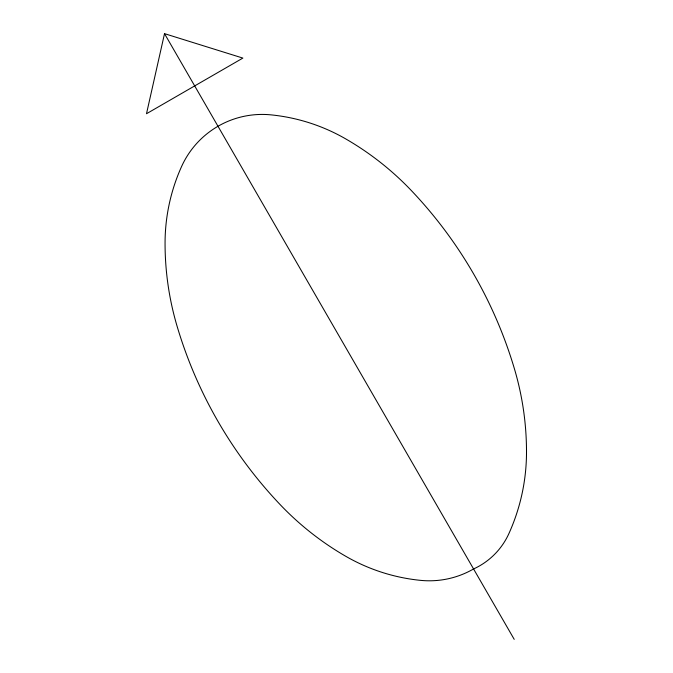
<?xml version="1.0" encoding="UTF-8"?>
<svg xmlns="http://www.w3.org/2000/svg" width="673" height="673" viewBox="0 0 673 673"><rect width="100%" height="100%" fill="white"/><g stroke="black" fill="none" stroke-linecap="round" stroke-linejoin="round"><path stroke-width="1.01" d="M164.515 33.65L146.495 113.737L242.877 58.088L164.515 33.65L514.214 639.35M473.573 568.954A71.002 71.002 0 0 0 508.906 533.571A198.013 198.013 0 0 0 526.505 451.953A292.057 292.057 0 0 0 514.408 368.762A441.227 441.227 0 0 0 411.783 191.014A292.057 292.057 0 0 0 345.779 138.932A186.48 186.48 0 0 0 270.925 114.856A88.432 88.432 0 0 0 181.634 166.408A186.48 186.48 0 0 0 165.062 243.273A292.057 292.057 0 0 0 177.159 326.472A441.227 441.227 0 0 0 279.783 504.22A292.057 292.057 0 0 0 345.779 556.293A186.48 186.48 0 0 0 420.642 580.37A88.432 88.432 0 0 0 473.573 568.954"/></g></svg>
